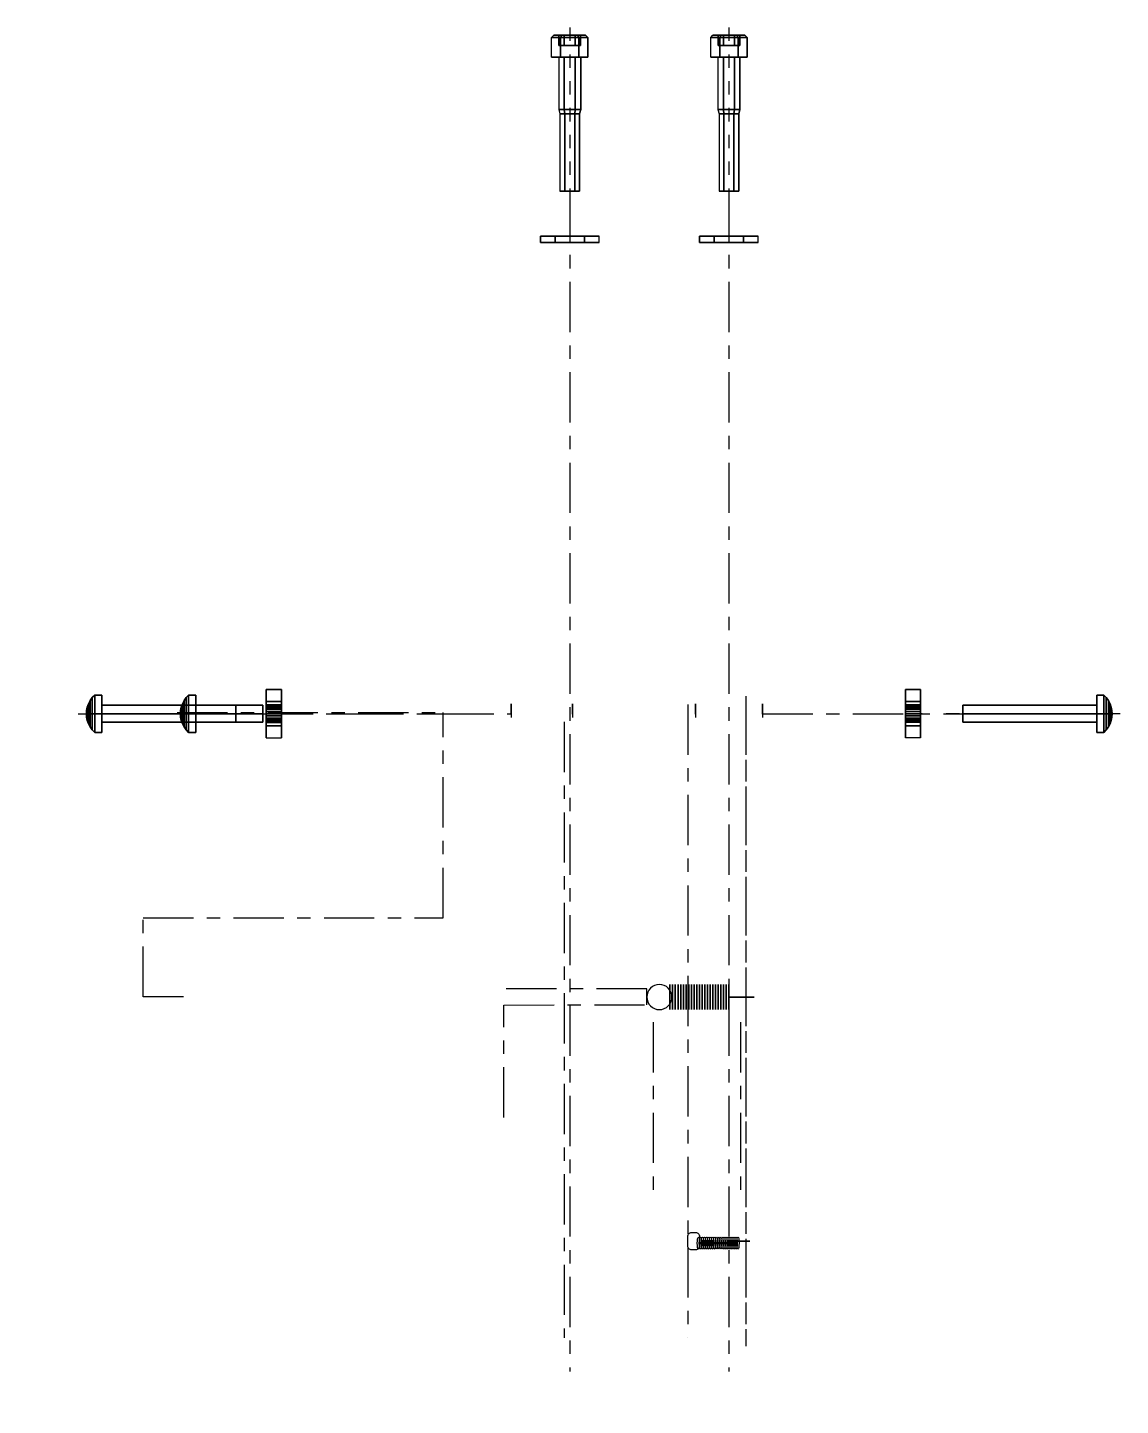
# Model space of a CAD drawing. Extents: x -3.6 to 4.5, y -1.2 to 9.1.
import ezdxf

# ---------------------------------------------------------------- set-up
doc = ezdxf.new("R2010")
doc.units = 0
doc.header["$LTSCALE"] = 0.5
doc.header["$MEASUREMENT"] = 0
for name, pattern in [('CENTER2', [1.125, 0.75, -0.125, 0.125, -0.125]), ('CHAINTHIN0', [0.216, 0.118, -0.039, 0.02, -0.039]), ('HIDDEN2', [0.1875, 0.125, -0.0625])]:
    doc.linetypes.add(name, pattern=pattern)
doc.layers.get('DEFPOINTS').update_dxf_attribs({"linetype": 'CONTINUOUS'})
for name, color, linetype in [('CASING', 193, 'CONTINUOUS'), ('CENTLN-L', 2, 'CHAINTHIN0'), ('FASTEN-A', 4, 'CONTINUOUS'), ('NFCENTER', 4, 'CENTER2'), ('NFHIDDEN', 6, 'HIDDEN2'), ('SPRING', 134, 'CONTINUOUS')]:
    doc.layers.add(name, color=color, linetype=linetype)

# ---------------------------------------------------------------- blocks, each defined once
blk = doc.blocks.new('MX-970108095508')
at = {"layer": 'CENTLN-L', "color": 2, "linetype": 'CHAINTHIN0'}
blk.add_line((-0.176, 0), (1.177, 0), dxfattribs=at)
at = {"layer": 'SPRING', "flags": 9}
blk.add_attdef('KEYWORD', (0, 0), '', height=0.05, dxfattribs=at)
at = {"layer": 'FASTEN-A', "color": 4, "linetype": 'Continuous'}
mesh = blk.add_polymesh((6, 9), dxfattribs=dict(at, m_close=True))
for k, corner in enumerate([(0, 0), (0, 0.161), (-0.053, 0.161), (-0.071, 0.138), (-0.087, 0.113), (-0.099, 0.086), (-0.108, 0.058), (-0.113, 0.029), (-0.115, 0), (0, 0), (0, 0.08, -0.139), (-0.053, 0.08, -0.139), (-0.071, 0.069, -0.12), (-0.087, 0.056, -0.098), (-0.099, 0.043, -0.075), (-0.108, 0.029, -0.05), (-0.113, 0.015, -0.025), (-0.115, 0), (0, 0), (0, -0.081, -0.139), (-0.053, -0.081, -0.139), (-0.071, -0.069, -0.12), (-0.087, -0.056, -0.098), (-0.099, -0.043, -0.075), (-0.108, -0.029, -0.05), (-0.113, -0.015, -0.025), (-0.115, 0), (0, 0), (0, -0.161), (-0.053, -0.161), (-0.071, -0.138), (-0.087, -0.113), (-0.099, -0.086), (-0.108, -0.058), (-0.113, -0.029), (-0.115, 0), (0, 0), (0, -0.081, 0.139), (-0.053, -0.081, 0.139), (-0.071, -0.069, 0.12), (-0.087, -0.056, 0.098), (-0.099, -0.043, 0.075), (-0.108, -0.029, 0.05), (-0.113, -0.015, 0.025), (-0.115, 0), (0, 0), (0, 0.08, 0.139), (-0.053, 0.08, 0.139), (-0.071, 0.069, 0.12), (-0.087, 0.056, 0.098), (-0.099, 0.043, 0.075), (-0.108, 0.029, 0.05), (-0.113, 0.015, 0.025), (-0.115, 0)]):
    mesh.set_mesh_vertex(divmod(k, 9), corner)
mesh = blk.add_polymesh((6, 4), dxfattribs=dict(at, m_close=True))
for k, corner in enumerate([(0, 0), (0, -0.074), (1, -0.074), (1, 0), (0, 0), (0, -0.037, 0.064), (1, -0.037, 0.064), (1, 0), (0, 0), (0, 0.037, 0.064), (1, 0.037, 0.064), (1, 0), (0, 0), (0, 0.074), (1, 0.074), (1, 0), (0, 0), (0, 0.037, -0.064), (1, 0.037, -0.064), (1, 0), (0, 0), (0, -0.037, -0.064), (1, -0.037, -0.064), (1, 0)]):
    mesh.set_mesh_vertex(divmod(k, 4), corner)
blk = doc.blocks.new('MX-970108110944')
at = {"layer": 'CENTLN-L', "color": 2, "linetype": 'CHAINTHIN0'}
blk.add_line((0, 0, -0.011), (0, 0, 0.125), dxfattribs=at)
at = {"layer": 'SPRING', "extrusion": (1, 0, 0), "flags": 9}
blk.add_attdef('KEYWORD', (0, 0), '', height=0.05, rotation=270, dxfattribs=at)
at = {"layer": 'FASTEN-A', "color": 4, "linetype": 'Continuous'}
mesh = blk.add_polymesh((2, 12), dxfattribs=dict(at, n_close=True))
for k, corner in enumerate([(0.135, -0.078), (0.09, -0.156), (0, -0.156), (-0.09, -0.156), (-0.135, -0.078), (-0.18, 0), (-0.135, 0.078), (-0.09, 0.156), (0, 0.156), (0.09, 0.156), (0.135, 0.078), (0.18, 0), (0.057, -0.033), (0.033, -0.057), (0, -0.066), (-0.033, -0.057), (-0.057, -0.033), (-0.066, 0), (-0.057, 0.033), (-0.033, 0.057), (0, 0.066), (0.033, 0.057), (0.057, 0.033), (0.066, 0)]):
    mesh.set_mesh_vertex(divmod(k, 12), corner)
mesh = blk.add_polymesh((2, 12), dxfattribs=dict(at, n_close=True))
for k, corner in enumerate([(0.135, -0.078, 0.114), (0.09, -0.156, 0.114), (0, -0.156, 0.114), (-0.09, -0.156, 0.114), (-0.135, -0.078, 0.114), (-0.18, 0, 0.114), (-0.135, 0.078, 0.114), (-0.09, 0.156, 0.114), (0, 0.156, 0.114), (0.09, 0.156, 0.114), (0.135, 0.078, 0.114), (0.18, 0, 0.114), (0.057, -0.033, 0.114), (0.033, -0.057, 0.114), (0, -0.066, 0.114), (-0.033, -0.057, 0.114), (-0.057, -0.033, 0.114), (-0.066, 0, 0.114), (-0.057, 0.033, 0.114), (-0.033, 0.057, 0.114), (0, 0.066, 0.114), (0.033, 0.057, 0.114), (0.057, 0.033, 0.114), (0.066, 0, 0.114)]):
    mesh.set_mesh_vertex(divmod(k, 12), corner)
mesh = blk.add_polymesh((2, 6), dxfattribs=dict(at, n_close=True))
for k, corner in enumerate([(0.09, -0.156), (-0.09, -0.156), (-0.18, 0), (-0.09, 0.156), (0.09, 0.156), (0.18, 0), (0.09, -0.156, 0.114), (-0.09, -0.156, 0.114), (-0.18, 0, 0.114), (-0.09, 0.156, 0.114), (0.09, 0.156, 0.114), (0.18, 0, 0.114)]):
    mesh.set_mesh_vertex(divmod(k, 6), corner)
mesh = blk.add_polymesh((2, 24), dxfattribs=dict(at, n_close=True))
for k, corner in enumerate([(0.063, -0.017), (0.057, -0.033), (0.046, -0.046), (0.033, -0.057), (0.017, -0.063), (0, -0.066), (-0.017, -0.063), (-0.033, -0.057), (-0.046, -0.046), (-0.057, -0.033), (-0.063, -0.017), (-0.066, 0), (-0.063, 0.017), (-0.057, 0.033), (-0.046, 0.046), (-0.033, 0.057), (-0.017, 0.063), (0, 0.066), (0.017, 0.063), (0.033, 0.057), (0.046, 0.046), (0.057, 0.033), (0.063, 0.017), (0.066, 0), (0.063, -0.017, 0.114), (0.057, -0.033, 0.114), (0.046, -0.046, 0.114), (0.033, -0.057, 0.114), (0.017, -0.063, 0.114), (0, -0.066, 0.114), (-0.017, -0.063, 0.114), (-0.033, -0.057, 0.114), (-0.046, -0.046, 0.114), (-0.057, -0.033, 0.114), (-0.063, -0.017, 0.114), (-0.066, 0, 0.114), (-0.063, 0.017, 0.114), (-0.057, 0.033, 0.114), (-0.046, 0.046, 0.114), (-0.033, 0.057, 0.114), (-0.017, 0.063, 0.114), (0, 0.066, 0.114), (0.017, 0.063, 0.114), (0.033, 0.057, 0.114), (0.046, 0.046, 0.114), (0.057, 0.033, 0.114), (0.063, 0.017, 0.114), (0.066, 0, 0.114)]):
    mesh.set_mesh_vertex(divmod(k, 24), corner)
blk = doc.blocks.new('MX-970108111601')
at = {"layer": 'CENTLN-L', "color": 2, "linetype": 'CHAINTHIN0'}
blk.add_line((-0.151, 0), (0.651, 0), dxfattribs=at)
at = {"layer": 'SPRING', "flags": 9}
blk.add_attdef('KEYWORD', (0, 0), '', height=0.05, dxfattribs=at)
at = {"layer": 'FASTEN-A', "color": 4, "linetype": 'Continuous'}
mesh = blk.add_polymesh((6, 9), dxfattribs=dict(at, m_close=True))
for k, corner in enumerate([(0, 0), (0, 0.161), (-0.053, 0.161), (-0.071, 0.138), (-0.087, 0.113), (-0.099, 0.086), (-0.108, 0.058), (-0.113, 0.029), (-0.115, 0), (0, 0), (0, 0.08, -0.139), (-0.053, 0.08, -0.139), (-0.071, 0.069, -0.12), (-0.087, 0.056, -0.098), (-0.099, 0.043, -0.075), (-0.108, 0.029, -0.05), (-0.113, 0.015, -0.025), (-0.115, 0), (0, 0), (0, -0.081, -0.139), (-0.053, -0.081, -0.139), (-0.071, -0.069, -0.12), (-0.087, -0.056, -0.098), (-0.099, -0.043, -0.075), (-0.108, -0.029, -0.05), (-0.113, -0.015, -0.025), (-0.115, 0), (0, 0), (0, -0.161), (-0.053, -0.161), (-0.071, -0.138), (-0.087, -0.113), (-0.099, -0.086), (-0.108, -0.058), (-0.113, -0.029), (-0.115, 0), (0, 0), (0, -0.081, 0.139), (-0.053, -0.081, 0.139), (-0.071, -0.069, 0.12), (-0.087, -0.056, 0.098), (-0.099, -0.043, 0.075), (-0.108, -0.029, 0.05), (-0.113, -0.015, 0.025), (-0.115, 0), (0, 0), (0, 0.08, 0.139), (-0.053, 0.08, 0.139), (-0.071, 0.069, 0.12), (-0.087, 0.056, 0.098), (-0.099, 0.043, 0.075), (-0.108, 0.029, 0.05), (-0.113, 0.015, 0.025), (-0.115, 0)]):
    mesh.set_mesh_vertex(divmod(k, 9), corner)
mesh = blk.add_polymesh((6, 4), dxfattribs=dict(at, m_close=True))
for k, corner in enumerate([(0, 0), (0, -0.074), (0.5, -0.074), (0.5, 0), (0, 0), (0, -0.037, 0.064), (0.5, -0.037, 0.064), (0.5, 0), (0, 0), (0, 0.037, 0.064), (0.5, 0.037, 0.064), (0.5, 0), (0, 0), (0, 0.074), (0.5, 0.074), (0.5, 0), (0, 0), (0, 0.037, -0.064), (0.5, 0.037, -0.064), (0.5, 0), (0, 0), (0, -0.037, -0.064), (0.5, -0.037, -0.064), (0.5, 0)]):
    mesh.set_mesh_vertex(divmod(k, 4), corner)
blk = doc.blocks.new('CASINCOV')
at = {"layer": 'DEFPOINTS', "color": 0, "linetype": 'ByBlock'}
for p in [(-4.925, -0.33, -0.25), (-4.8, -0.83), (-1.318, -2.063)]:
    blk.add_point(p, dxfattribs=at)
blk = doc.blocks.new('MX-970109152654')
at = {"layer": 'CENTLN-L', "color": 2, "linetype": 'CHAINTHIN0'}
blk.add_line((-0.222, 0), (1.058, 0), dxfattribs=at)
at = {"layer": 'FASTEN-A', "flags": 9}
blk.add_attdef('KEYWORD', (0, 0), '', height=0.05, dxfattribs=at)
at = {"layer": 'FASTEN-A'}
mesh = blk.add_polyface(dxfattribs=at)
corners = [(-0.164, 0.041, 0.07), (-0.164, 0.081), (-0.164, 0.041, -0.07), (-0.164, -0.041, -0.07), (-0.164, -0.081), (-0.164, -0.041, 0.07)]
mesh.append_faces([[corners[k] for k in face] for face in [(0, 4, 5)]], dxfattribs={"vtx0": -1})
mesh.append_faces([[corners[k] for k in face] for face in [(0, 3, 4)]], dxfattribs={"vtx0": -1, "vtx2": -1})
mesh.append_faces([[corners[k] for k in face] for face in [(0, 1, 2, 3)]], dxfattribs={"vtx3": -1})
mesh = blk.add_polyface(dxfattribs=at)
corners = [(-0.087, 0.041, 0.07), (-0.087, 0.081), (-0.087, 0.041, -0.07), (-0.087, -0.041, -0.07), (-0.087, -0.081), (-0.087, -0.041, 0.07)]
mesh.append_faces([[corners[k] for k in face] for face in [(0, 4, 5)]], dxfattribs={"vtx0": -1})
mesh.append_faces([[corners[k] for k in face] for face in [(0, 3, 4)]], dxfattribs={"vtx0": -1, "vtx2": -1})
mesh.append_faces([[corners[k] for k in face] for face in [(0, 1, 2, 3)]], dxfattribs={"vtx3": -1})
at = {"layer": 'FASTEN-A', "color": 4, "linetype": 'Continuous'}
mesh = blk.add_polymesh((6, 5), dxfattribs=dict(at, m_close=True))
for k, corner in enumerate([(0, 0), (0, -0.135), (-0.148, -0.135), (-0.164, -0.119), (-0.164, 0), (0, 0), (0, -0.068, 0.117), (-0.148, -0.068, 0.117), (-0.164, -0.059, 0.103), (-0.164, 0), (0, 0), (0, 0.068, 0.117), (-0.148, 0.068, 0.117), (-0.164, 0.059, 0.103), (-0.164, 0), (0, 0), (0, 0.135), (-0.148, 0.135), (-0.164, 0.119), (-0.164, 0), (0, 0), (0, 0.068, -0.117), (-0.148, 0.068, -0.117), (-0.164, 0.059, -0.103), (-0.164, 0), (0, 0), (0, -0.068, -0.117), (-0.148, -0.068, -0.117), (-0.164, -0.059, -0.103), (-0.164, 0)]):
    mesh.set_mesh_vertex(divmod(k, 5), corner)
at = {"layer": 'FASTEN-A'}
mesh = blk.add_polymesh((2, 6), dxfattribs=dict(at, n_close=True))
for k, corner in enumerate([(-0.087, -0.041, 0.07), (-0.087, -0.081), (-0.087, -0.041, -0.07), (-0.087, 0.041, -0.07), (-0.087, 0.081), (-0.087, 0.041, 0.07), (-0.164, -0.041, 0.07), (-0.164, -0.081), (-0.164, -0.041, -0.07), (-0.164, 0.041, -0.07), (-0.164, 0.081), (-0.164, 0.041, 0.07)]):
    mesh.set_mesh_vertex(divmod(k, 6), corner)
at = {"layer": 'FASTEN-A', "color": 4, "linetype": 'Continuous'}
mesh = blk.add_polymesh((6, 6), dxfattribs=dict(at, m_close=True))
for k, corner in enumerate([(0, 0), (0, -0.082), (0.389, -0.082), (0.422, -0.074), (1, -0.074), (1, 0), (0, 0), (0, -0.041, 0.071), (0.389, -0.041, 0.071), (0.422, -0.037, 0.064), (1, -0.037, 0.064), (1, 0), (0, 0), (0, 0.041, 0.071), (0.389, 0.041, 0.071), (0.422, 0.037, 0.064), (1, 0.037, 0.064), (1, 0), (0, 0), (0, 0.082), (0.389, 0.082), (0.422, 0.074), (1, 0.074), (1, 0), (0, 0), (0, 0.041, -0.071), (0.389, 0.041, -0.071), (0.422, 0.037, -0.064), (1, 0.037, -0.064), (1, 0), (0, 0), (0, -0.041, -0.071), (0.389, -0.041, -0.071), (0.422, -0.037, -0.064), (1, -0.037, -0.064), (1, 0)]):
    mesh.set_mesh_vertex(divmod(k, 6), corner)
blk = doc.blocks.new('MX-970109152802')
at = {"layer": 'FASTEN-A', "flags": 9}
blk.add_attdef('KEYWORD', (0, 0), '', height=0.05, dxfattribs=at)
at = {"layer": 'FASTEN-A', "color": 4, "linetype": 'Continuous'}
mesh = blk.add_polymesh((6, 4), dxfattribs=dict(at, m_close=True, n_close=True))
for k, corner in enumerate([(0.049, 0.094), (0.049, 0.219), (0, 0.219), (0, 0.094), (0.049, 0.047, -0.0814), (0.049, 0.1095, -0.1897), (0, 0.1095, -0.1897), (0, 0.047, -0.0814), (0.049, -0.047, -0.0814), (0.049, -0.1095, -0.1897), (0, -0.1095, -0.1897), (0, -0.047, -0.0814), (0.049, -0.094), (0.049, -0.219), (0, -0.219), (0, -0.094), (0.049, -0.047, 0.0814), (0.049, -0.1095, 0.1897), (0, -0.1095, 0.1897), (0, -0.047, 0.0814), (0.049, 0.047, 0.0814), (0.049, 0.1095, 0.1897), (0, 0.1095, 0.1897), (0, 0.047, 0.0814)]):
    mesh.set_mesh_vertex(divmod(k, 4), corner)

msp = doc.modelspace()

# ---------------------------------------------------------------- linework, layer by layer
at = {"layer": 'NFCENTER'}
for p, q in [((0.437, 7.895, 0.986), (0.437, -0.911, 0.986)), ((1.625, 7.895, 0.799), (1.625, -0.911, 0.799)), ((1.75, 4.129, 1.111), (1.75, -0.661, 1.111)), ((1.318, 4.066, 1.674), (1.318, -0.661, 1.674)), ((1.75, 4.066, 1.299), (1.75, -0.721, 1.299)), ((-2.491, 4.007, 0.549), (-0.507, 4.007, 0.549)), ((-2.054, 3.997, -0.201), (0, 3.997, -0.201)), ((-1.853, 3.997, 1.299), (0, 3.997, 1.299)), ((-0.507, 2.473, 0.549), (-0.507, 4.007, 0.549)), ((0.395, 3.936, 1.674), (0.395, -0.661, 1.674)), ((1.875, 3.997, -0.082), (3.369, 3.997, -0.082)), ((-2.746, 1.884, 0.549), (-2.746, 2.473, 0.549)), ((-2.746, 2.473, 0.549), (-0.507, 2.473, 0.549)), ((-2.445, 1.884, 0.549), (-2.746, 1.884, 0.549)), ((1.013, 1.945, 0.549), (-0.054, 1.945, 0.549)), ((1.013, 1.825, 0.549), (1.013, 1.945, 0.549)), ((-0.054, 1.823, 0.549), (1.013, 1.825, 0.549)), ((-0.054, 0.984, 0.549), (-0.054, 1.823, 0.549)), ((1.06, 1.695, 1.674), (1.06, 0.372, 1.674)), ((1.712, 1.695, 1.674), (1.712, 0.377, 1.674))]:
    msp.add_line(p, q, dxfattribs=at)
at = {"layer": 'NFHIDDEN', "extrusion": (1, 0, 0)}
for centre in [(4.001, -0.201), (4.001, 1.299), (4.001, -0.201, 0.457), (4.001, -0.082, 1.375), (4.001, -0.082, 1.875)]:
    msp.add_circle(centre, 0.069, dxfattribs=at)
at = {"layer": 'SPRING', "extrusion": (-0.189579, -5.26187e-18, -0.981866), "elevation": -1.607}
msp.add_lwpolyline([(0.004, -1.092), (0.004, -1.062, 0.414214), (-0.026, -1.032), (-0.096, -1.032, 0.414214), (-0.126, -1.062), (-0.126, -1.092, 0.414214), (-0.096, -1.122), (-0.026, -1.122, 0.414214)], format="xyb", close=True, dxfattribs=at)
at = {"layer": 'SPRING', "extrusion": (-1.20468e-15, -4.27987e-30, -1)}
msp.add_circle((-1.106, 1.883, -1.111), 0.0938, dxfattribs=at)
at = {"layer": 'SPRING', "extrusion": (1, 3.16497e-16, -8.88178e-16)}
for centre in [(1.883, 1.111, 1.185), (1.883, 1.111, 1.205), (1.883, 1.111, 1.225), (1.883, 1.111, 1.245), (1.883, 1.111, 1.265), (1.883, 1.111, 1.285), (1.883, 1.111, 1.305), (1.883, 1.111, 1.325), (1.883, 1.111, 1.345), (1.883, 1.111, 1.365), (1.883, 1.111, 1.385), (1.883, 1.111, 1.405), (1.883, 1.111, 1.425), (1.883, 1.111, 1.445), (1.883, 1.111, 1.465), (1.883, 1.111, 1.485), (1.883, 1.111, 1.505), (1.883, 1.111, 1.525), (1.883, 1.111, 1.545), (1.883, 1.111, 1.565), (1.883, 1.111, 1.585), (1.883, 1.111, 1.605), (1.883, 1.111, 1.625)]:
    msp.add_circle(centre, 0.0938, dxfattribs=at)
at = {"layer": 'SPRING', "extrusion": (-3.16497e-16, 1, -3.99876e-30)}
msp.add_circle((-1.719, 1.111, 1.883), 0.0938, dxfattribs=at)
at = {"layer": 'SPRING', "extrusion": (-0.981866, 0, 0.189579)}
for centre in [(-0.047, 1.607, -1.113), (-0.047, 1.607, -1.128), (-0.047, 1.607, -1.143), (-0.047, 1.607, -1.158), (-0.047, 1.607, -1.173), (-0.047, 1.607, -1.188), (-0.047, 1.607, -1.203), (-0.047, 1.607, -1.218), (-0.047, 1.607, -1.233), (-0.047, 1.607, -1.248), (-0.047, 1.607, -1.263), (-0.047, 1.607, -1.278), (-0.047, 1.607, -1.293), (-0.047, 1.607, -1.308), (-0.047, 1.607, -1.323), (-0.047, 1.607, -1.338), (-0.047, 1.607, -1.353), (-0.047, 1.607, -1.368), (-0.047, 1.607, -1.383), (-0.047, 1.607, -1.398), (-0.047, 1.607, -1.413)]:
    msp.add_circle(centre, 0.045, dxfattribs=at)
at = {"layer": 'SPRING', "extrusion": (0, -1, 0)}
msp.add_circle((1.736, 1.302, -0.061), 0.045, dxfattribs=at)

# ---------------------------------------------------------------- block references
at = {"layer": 'CASING', "color": 3, "extrusion": (0, -1, 0)}
msp.add_blockref('CASINCOV', (1.318, 1.674, 1.164), dxfattribs=at)
at = {"layer": 'FASTEN-A', "rotation": 270}
for name, p in [('MX-970109152654', (0.437, 8.895, 0.986)), ('MX-970109152654', (1.625, 8.895, 0.799)), ('MX-970109152802', (0.437, 7.561, 0.986)), ('MX-970109152802', (1.625, 7.561, 0.799))]:
    msp.add_blockref(name, p, dxfattribs=at)
at = {"layer": 'SPRING', "extrusion": (0, -1, 0)}
for name, p in [('MX-970108095508', (-3.054, -0.201, -3.997)), ('MX-970108111601', (-2.353, 1.299, -3.997))]:
    msp.add_blockref(name, p, dxfattribs=at)
at = {"layer": 'SPRING', "extrusion": (1, 0, 0), "rotation": 180}
msp.add_blockref('MX-970108110944', (3.997, -0.201, -1.828), dxfattribs=at)
at = {"layer": 'SPRING', "extrusion": (-1, 0, 0), "xscale": -1, "rotation": 180}
msp.add_blockref('MX-970108110944', (-3.997, -0.082, -3.055), dxfattribs=at)
at = {"layer": 'SPRING', "extrusion": (0, -1, 0), "xscale": -1}
msp.add_blockref('MX-970108095508', (4.369, -0.082, -3.997), dxfattribs=at)

doc.saveas('drawing.dxf')
